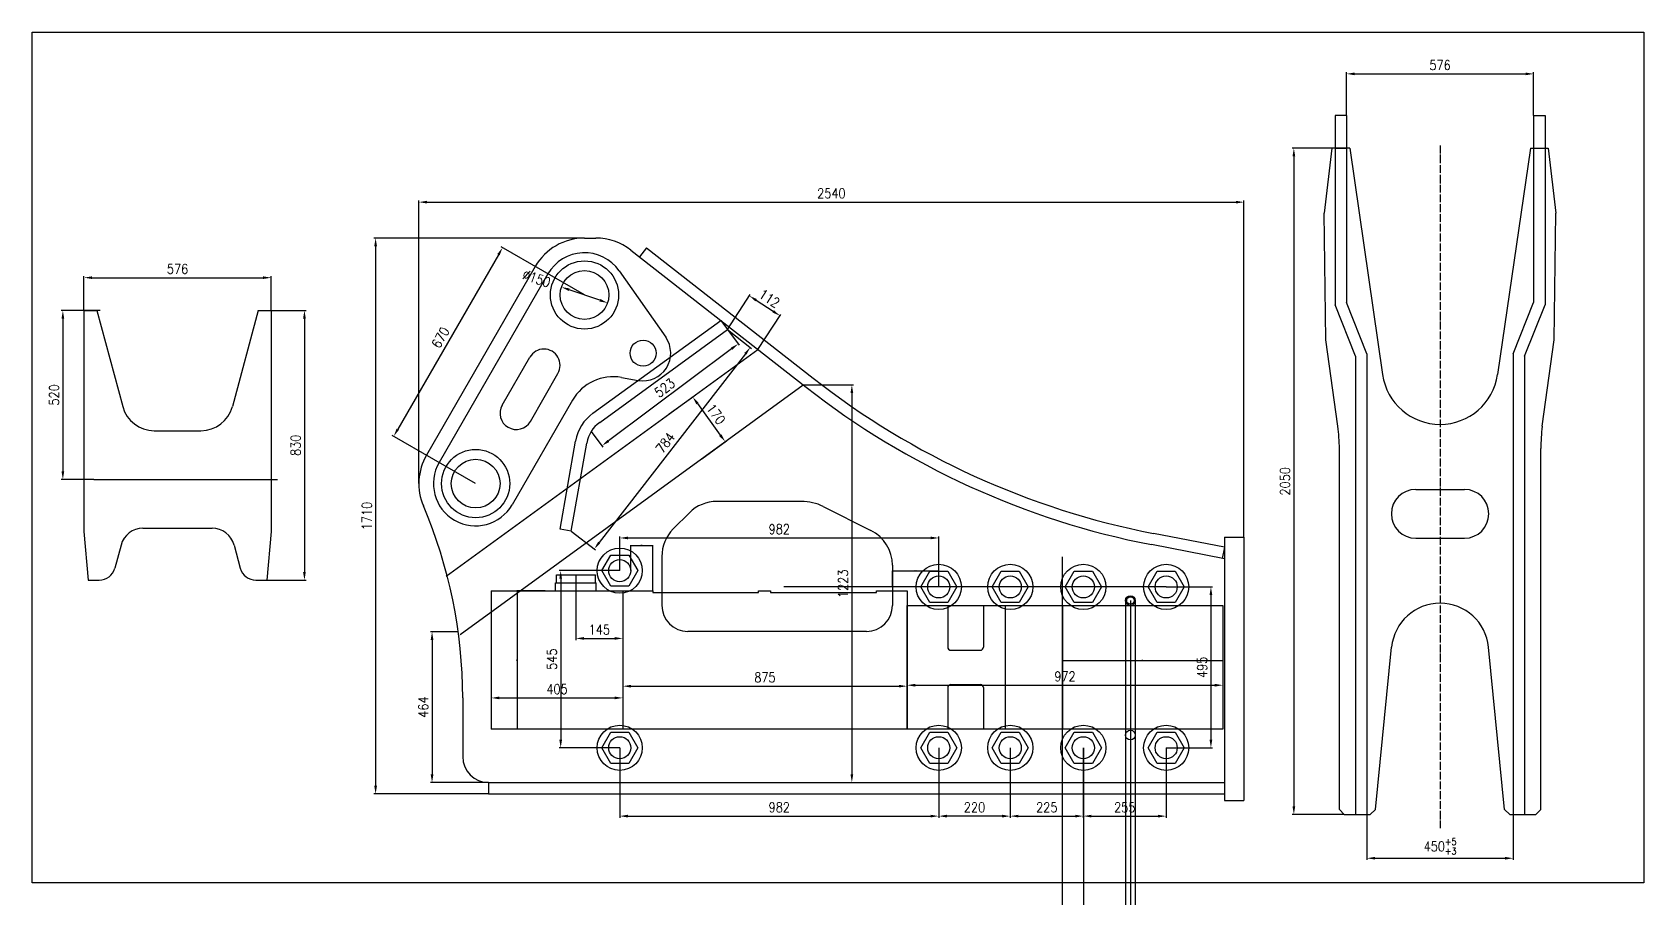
# Model space of a CAD drawing. Header units: millimetres. Extents: x 5342 to 26528, y -1153 to 6041.
# Drawn here: x 16352 to 21312, y 1636 to 4298 of the extents above; entities that cross this region are included whole.
import ezdxf

# ---------------------------------------------------------------- set-up
doc = ezdxf.new("R2010")
doc.units = ezdxf.units.MM
doc.linetypes.add('ACAD_ISO04W100', pattern=[30, 24, -3, 0, -3])
doc.layers.add('7', color=7, linetype='Continuous')
doc.layers.add('AM_5', color=3, linetype='Continuous', lineweight=25)
doc.styles.add('HS', font='romans.shx', dxfattribs={"width": 0.85})
doc.styles.get("Standard").update_dxf_attribs({"font": 'arial.ttf'})
doc.dimstyles.new('ISO-25', dxfattribs={"dimtxt": 2.5, "dimasz": 2.5, "dimexe": 1.25, "dimexo": 0.625, "dimtad": 1, "dimtxsty": 'Standard', "dimcen": 2.5, "dimadec": 0, "dimazin": 0, "dimtfac": 1, "dimtmove": 0, "dimatfit": 3, "dimfxl": 1, "dimarcsym": 0})
doc.dimstyles.new('ISO-25$0', dxfattribs={"dimtxt": 2.5, "dimasz": 2.5, "dimexe": 1.25, "dimexo": 0.625, "dimtad": 1, "dimtxsty": 'Standard', "dimcen": 2.5, "dimadec": 0, "dimazin": 0, "dimtfac": 1, "dimtmove": 0, "dimatfit": 3, "dimfxl": 1, "dimarcsym": 0})
doc.dimstyles.new('Standard$0', dxfattribs={"dimscale": 12, "dimtxt": 3, "dimasz": 2.5, "dimexe": 0.5, "dimexo": 0, "dimgap": 1.2, "dimtad": 1, "dimdsep": 46, "dimtxsty": 'HS', "dimcen": 1, "dimclrd": 3, "dimclre": 3, "dimclrt": 4, "dimazin": 2, "dimtfac": 1, "dimtmove": 2, "dimatfit": 1, "dimfxl": 1, "dimtolj": 1, "dimtzin": 0, "dimarcsym": 0})
doc.dimstyles.new('Standard$3', dxfattribs={"dimscale": 12, "dimtxt": 3, "dimasz": 2.5, "dimexe": 0.5, "dimexo": 0, "dimgap": 1.2, "dimtad": 1, "dimdsep": 46, "dimtxsty": 'HS', "dimcen": 1, "dimclrd": 3, "dimclre": 3, "dimclrt": 4, "dimazin": 2, "dimtfac": 1, "dimtmove": 2, "dimatfit": 1, "dimfxl": 1, "dimtolj": 1, "dimtzin": 0, "dimarcsym": 0})

# ---------------------------------------------------------------- blocks, each defined once
blk = doc.blocks.new('*D45')
at = {"layer": '7', "color": 3, "lineweight": -2, "transparency": 16777216}
for p, q in [((18160.3, 2097.2), (18160.3, 1882)), ((19142.3, 2097.2), (19142.3, 1882)), ((18185.3, 1887), (19117.3, 1887))]:
    blk.add_line(p, q, dxfattribs=at)
at = {"layer": '7', "color": 3, "transparency": 16777216}
for points in [[(18185.3, 1891.2), (18185.3, 1882.9), (18160.3, 1887)], [(19117.3, 1891.2), (19117.3, 1882.9), (19142.3, 1887)]]:
    blk.add_solid(points, dxfattribs=at)
at = {"layer": 'Defpoints', "color": 0, "transparency": 16777216}
for p in [(18160.3, 2097.2), (19142.3, 2097.2), (19142.3, 1887)]:
    blk.add_point(p, dxfattribs=at)
at = {"layer": '7', "color": 4, "transparency": 16777216, "insert": (18651.3, 1914), "char_height": 30, "attachment_point": 5, "style": 'HS'}
blk.add_mtext('\\A1;982', dxfattribs=at)
blk = doc.blocks.new('*D43')
at = {"layer": '7', "color": 3, "lineweight": -2, "transparency": 16777216}
for p, q in [((19142.3, 2097.2), (19142.3, 1882)), ((19362.3, 2097.2), (19362.3, 1882)), ((19337.3, 1887), (19167.3, 1887))]:
    blk.add_line(p, q, dxfattribs=at)
at = {"layer": '7', "color": 3, "transparency": 16777216}
for points in [[(19167.3, 1891.2), (19167.3, 1882.9), (19142.3, 1887)], [(19337.3, 1891.2), (19337.3, 1882.9), (19362.3, 1887)]]:
    blk.add_solid(points, dxfattribs=at)
at = {"layer": 'Defpoints', "color": 0, "transparency": 16777216}
for p in [(19142.3, 2097.2), (19362.3, 2097.2), (19142.3, 1887)]:
    blk.add_point(p, dxfattribs=at)
at = {"layer": '7', "color": 4, "transparency": 16777216, "insert": (19252.3, 1914), "char_height": 30, "attachment_point": 5, "style": 'HS'}
blk.add_mtext('\\A1;220', dxfattribs=at)
blk = doc.blocks.new('*D44')
at = {"layer": '7', "color": 3, "lineweight": -2, "transparency": 16777216}
for p, q in [((19362.3, 2097.2), (19362.3, 1882)), ((19587.3, 2097.2), (19587.3, 1882)), ((19387.3, 1887), (19562.3, 1887))]:
    blk.add_line(p, q, dxfattribs=at)
at = {"layer": '7', "color": 3, "transparency": 16777216}
for points in [[(19387.3, 1891.2), (19387.3, 1882.9), (19362.3, 1887)], [(19562.3, 1891.2), (19562.3, 1882.9), (19587.3, 1887)]]:
    blk.add_solid(points, dxfattribs=at)
at = {"layer": 'Defpoints', "color": 0, "transparency": 16777216}
for p in [(19362.3, 2097.2), (19587.3, 2097.2), (19587.3, 1887)]:
    blk.add_point(p, dxfattribs=at)
at = {"layer": '7', "color": 4, "transparency": 16777216, "insert": (19474.8, 1914), "char_height": 30, "attachment_point": 5, "style": 'HS'}
blk.add_mtext('\\A1;225', dxfattribs=at)
blk = doc.blocks.new('*D48')
at = {"layer": '7', "color": 3, "lineweight": -2, "transparency": 16777216}
for p, q in [((19587.3, 2097.2), (19587.3, 1882)), ((19842.3, 2097.2), (19842.3, 1882)), ((19612.3, 1887), (19817.3, 1887))]:
    blk.add_line(p, q, dxfattribs=at)
at = {"layer": '7', "color": 3, "transparency": 16777216}
for points in [[(19612.3, 1891.2), (19612.3, 1882.9), (19587.3, 1887)], [(19817.3, 1891.2), (19817.3, 1882.9), (19842.3, 1887)]]:
    blk.add_solid(points, dxfattribs=at)
at = {"layer": 'Defpoints', "color": 0, "transparency": 16777216}
for p in [(19587.3, 2097.2), (19842.3, 2097.2), (19842.3, 1887)]:
    blk.add_point(p, dxfattribs=at)
at = {"layer": '7', "color": 4, "transparency": 16777216, "insert": (19714.8, 1914), "char_height": 30, "attachment_point": 5, "style": 'HS'}
blk.add_mtext('\\A1;255', dxfattribs=at)
blk = doc.blocks.new('*D49')
at = {"layer": '7', "color": 3, "lineweight": -2, "transparency": 16777216}
for p, q in [((18051.8, 3490.2), (17795.3, 3638.3)), ((17787.1, 3614.2), (17477.1, 3077.3)), ((17716.8, 2910), (17460.3, 3058.1))]:
    blk.add_line(p, q, dxfattribs=at)
at = {"layer": '7', "color": 3, "transparency": 16777216}
for points in [[(17783.5, 3616.3), (17790.7, 3612.1), (17799.6, 3635.8)], [(17473.5, 3079.3), (17480.7, 3075.2), (17464.6, 3055.6)]]:
    blk.add_solid(points, dxfattribs=at)
at = {"layer": 'Defpoints', "color": 0, "transparency": 16777216}
for p in [(18051.8, 3490.2), (17464.6, 3055.6), (17716.8, 2910)]:
    blk.add_point(p, dxfattribs=at)
at = {"layer": '7', "color": 4, "transparency": 16777216, "insert": (17608.7, 3359.2), "char_height": 30, "attachment_point": 5, "rotation": 60, "style": 'HS'}
blk.add_mtext('\\A1;670', dxfattribs=at)
blk = doc.blocks.new('*D46')
at = {"layer": '7', "color": 3, "lineweight": -2, "transparency": 16777216}
for p, q in [((17541.8, 2910), (17541.8, 3780.8)), ((17566.8, 3775.8), (20056.8, 3775.8)), ((20081.8, 2745.2), (20081.8, 3780.8))]:
    blk.add_line(p, q, dxfattribs=at)
at = {"layer": '7', "color": 3, "transparency": 16777216}
for points in [[(17566.8, 3779.9), (17566.8, 3771.6), (17541.8, 3775.8)], [(20056.8, 3779.9), (20056.8, 3771.6), (20081.8, 3775.8)]]:
    blk.add_solid(points, dxfattribs=at)
at = {"layer": 'Defpoints', "color": 0, "transparency": 16777216}
for p in [(20081.8, 3775.8), (17541.8, 2910), (20081.8, 2745.2)]:
    blk.add_point(p, dxfattribs=at)
at = {"layer": '7', "color": 4, "transparency": 16777216, "insert": (18811.8, 3802.8), "char_height": 30, "attachment_point": 5, "style": 'HS'}
blk.add_mtext('\\A1;2540', dxfattribs=at)
blk = doc.blocks.new('*D47')
at = {"layer": '7', "color": 3, "lineweight": -2, "transparency": 16777216}
for p, q in [((18041.8, 3665.2), (17403.8, 3665.2)), ((17408.8, 3640.2), (17408.8, 1980.2)), ((17756.8, 1955.2), (17403.8, 1955.2))]:
    blk.add_line(p, q, dxfattribs=at)
at = {"layer": '7', "color": 3, "transparency": 16777216}
for points in [[(17404.7, 3640.2), (17413, 3640.2), (17408.8, 3665.2)], [(17404.7, 1980.2), (17413, 1980.2), (17408.8, 1955.2)]]:
    blk.add_solid(points, dxfattribs=at)
at = {"layer": 'Defpoints', "color": 0, "transparency": 16777216}
for p in [(18041.8, 3665.2), (17408.8, 1955.2), (17756.8, 1955.2)]:
    blk.add_point(p, dxfattribs=at)
at = {"layer": '7', "color": 4, "transparency": 16777216, "insert": (17381.8, 2810.2), "char_height": 30, "attachment_point": 5, "rotation": 90, "style": 'HS'}
blk.add_mtext('\\A1;1710', dxfattribs=at)
blk = doc.blocks.new('*D50')
at = {"layer": '7', "color": 3, "lineweight": -2, "transparency": 16777216}
for p, q in [((19842.3, 2592.2), (19985, 2592.2)), ((19980, 2567.2), (19980, 2122.2)), ((19842.3, 2097.2), (19985, 2097.2))]:
    blk.add_line(p, q, dxfattribs=at)
at = {"layer": '7', "color": 3, "transparency": 16777216}
for points in [[(19975.9, 2567.2), (19984.2, 2567.2), (19980, 2592.2)], [(19975.9, 2122.2), (19984.2, 2122.2), (19980, 2097.2)]]:
    blk.add_solid(points, dxfattribs=at)
at = {"layer": 'Defpoints', "color": 0, "transparency": 16777216}
for p in [(19842.3, 2592.2), (19842.3, 2097.2), (19980, 2097.2)]:
    blk.add_point(p, dxfattribs=at)
at = {"layer": '7', "color": 4, "transparency": 16777216, "insert": (19953, 2344.7), "char_height": 30, "attachment_point": 5, "rotation": 90, "style": 'HS'}
blk.add_mtext('\\A1;495', dxfattribs=at)
blk = doc.blocks.new('*D56')
at = {"layer": '7', "color": 3, "lineweight": -2, "transparency": 16777216}
blk.add_line((18099.1, 3474), (18004.5, 3506.4), dxfattribs=at)
at = {"layer": '7', "color": 3, "transparency": 16777216}
for points in [[(18005.9, 3510.3), (18003.2, 3502.5), (17980.9, 3514.5)], [(18100.5, 3478), (18097.8, 3470.1), (18122.8, 3465.9)]]:
    blk.add_solid(points, dxfattribs=at)
at = {"layer": 'Defpoints', "color": 0, "transparency": 16777216}
for p in [(17980.9, 3514.5), (18122.8, 3465.9)]:
    blk.add_point(p, dxfattribs=at)
at = {"layer": '7', "color": 4, "transparency": 16777216, "insert": (17904.1, 3540.8), "char_height": 30, "attachment_point": 5, "rotation": 341.1147, "style": 'HS'}
blk.add_mtext('\\A1;∅150', dxfattribs=at)
blk = doc.blocks.new('*D71')
at = {"layer": '7', "color": 3, "lineweight": -2, "transparency": 16777216}
for p, q in [((20397.4, 4042), (20397.4, 4175.4)), ((20422.4, 4170.4), (20948.4, 4170.4)), ((20973.4, 4042), (20973.4, 4175.4))]:
    blk.add_line(p, q, dxfattribs=at)
at = {"layer": '7', "color": 3, "transparency": 16777216}
for points in [[(20422.4, 4174.6), (20422.4, 4166.2), (20397.4, 4170.4)], [(20948.4, 4174.6), (20948.4, 4166.2), (20973.4, 4170.4)]]:
    blk.add_solid(points, dxfattribs=at)
at = {"layer": 'Defpoints', "color": 0, "transparency": 16777216}
for p in [(20973.4, 4170.4), (20397.4, 4042), (20973.4, 4042)]:
    blk.add_point(p, dxfattribs=at)
at = {"layer": '7', "color": 4, "transparency": 16777216, "insert": (20685.4, 4197.4), "char_height": 30, "attachment_point": 5, "style": 'HS'}
blk.add_mtext('\\A1;576', dxfattribs=at)
blk = doc.blocks.new('*D74')
at = {"layer": '7', "color": 3, "lineweight": -2, "transparency": 16777216}
for p, q in [((17087.2, 3442.8), (17194.8, 3442.8)), ((17189.8, 3417.8), (17189.8, 2637.8)), ((17074, 2612.8), (17194.8, 2612.8))]:
    blk.add_line(p, q, dxfattribs=at)
at = {"layer": '7', "color": 3, "transparency": 16777216}
for points in [[(17185.6, 3417.8), (17193.9, 3417.8), (17189.8, 3442.8)], [(17185.6, 2637.8), (17193.9, 2637.8), (17189.8, 2612.8)]]:
    blk.add_solid(points, dxfattribs=at)
at = {"layer": 'Defpoints', "color": 0, "transparency": 16777216}
for p in [(17087.2, 3442.8), (17074, 2612.8), (17189.8, 2612.8)]:
    blk.add_point(p, dxfattribs=at)
at = {"layer": '7', "color": 4, "transparency": 16777216, "insert": (17162.8, 3027.8), "char_height": 30, "attachment_point": 5, "rotation": 90, "style": 'HS'}
blk.add_mtext('\\A1;830', dxfattribs=at)
blk = doc.blocks.new('*D75')
at = {"layer": '7', "color": 3, "lineweight": -2, "transparency": 16777216}
for p, q in [((16511.2, 3442.8), (16511.2, 3548.4)), ((16536.2, 3543.4), (17062.2, 3543.4)), ((17087.2, 3442.8), (17087.2, 3548.4))]:
    blk.add_line(p, q, dxfattribs=at)
at = {"layer": '7', "color": 3, "transparency": 16777216}
for points in [[(16536.2, 3547.6), (16536.2, 3539.3), (16511.2, 3543.4)], [(17062.2, 3547.6), (17062.2, 3539.3), (17087.2, 3543.4)]]:
    blk.add_solid(points, dxfattribs=at)
at = {"layer": 'Defpoints', "color": 0, "transparency": 16777216}
for p in [(17087.2, 3543.4), (16511.2, 3442.8), (17087.2, 3442.8)]:
    blk.add_point(p, dxfattribs=at)
at = {"layer": '7', "color": 4, "transparency": 16777216, "insert": (16799.2, 3570.4), "char_height": 30, "attachment_point": 5, "style": 'HS'}
blk.add_mtext('\\A1;576', dxfattribs=at)
blk = doc.blocks.new('*D76')
at = {"layer": '7', "color": 3, "lineweight": -2, "transparency": 16777216}
for p, q in [((16561.2, 3442.8), (16441.1, 3442.8)), ((16446.1, 3417.8), (16446.1, 2947.8)), ((16541.2, 2922.8), (16441.1, 2922.8))]:
    blk.add_line(p, q, dxfattribs=at)
at = {"layer": '7', "color": 3, "transparency": 16777216}
for points in [[(16442, 3417.8), (16450.3, 3417.8), (16446.1, 3442.8)], [(16442, 2947.8), (16450.3, 2947.8), (16446.1, 2922.8)]]:
    blk.add_solid(points, dxfattribs=at)
at = {"layer": 'Defpoints', "color": 0, "transparency": 16777216}
for p in [(16561.2, 3442.8), (16446.1, 2922.8), (16541.2, 2922.8)]:
    blk.add_point(p, dxfattribs=at)
at = {"layer": '7', "color": 4, "transparency": 16777216, "insert": (16419.1, 3182.8), "char_height": 30, "attachment_point": 5, "rotation": 90, "style": 'HS'}
blk.add_mtext('\\A1;520', dxfattribs=at)
blk = doc.blocks.new('*D77')
at = {"layer": '7', "color": 3, "lineweight": -2, "transparency": 16777216}
for p, q in [((18160.3, 2642.2), (17973.5, 2642.2)), ((17978.5, 2617.2), (17978.5, 2122.2)), ((18160.3, 2097.2), (17973.5, 2097.2))]:
    blk.add_line(p, q, dxfattribs=at)
at = {"layer": '7', "color": 3, "transparency": 16777216}
for points in [[(17974.4, 2617.2), (17982.7, 2617.2), (17978.5, 2642.2)], [(17974.4, 2122.2), (17982.7, 2122.2), (17978.5, 2097.2)]]:
    blk.add_solid(points, dxfattribs=at)
at = {"layer": 'Defpoints', "color": 0, "transparency": 16777216}
for p in [(18160.3, 2642.2), (17978.5, 2097.2), (18160.3, 2097.2)]:
    blk.add_point(p, dxfattribs=at)
at = {"layer": '7', "color": 4, "transparency": 16777216, "insert": (17951.5, 2369.7), "char_height": 30, "attachment_point": 5, "rotation": 90, "style": 'HS'}
blk.add_mtext('\\A1;545', dxfattribs=at)
blk = doc.blocks.new('*D78')
at = {"layer": '7', "color": 3, "lineweight": -2, "transparency": 16777216}
for p, q in [((17663, 2454.3), (17577.6, 2454.3)), ((17582.6, 2429.3), (17582.6, 2015.2)), ((17756.8, 1990.2), (17577.6, 1990.2))]:
    blk.add_line(p, q, dxfattribs=at)
at = {"layer": '7', "color": 3, "transparency": 16777216}
for points in [[(17578.4, 2429.3), (17586.7, 2429.3), (17582.6, 2454.3)], [(17578.4, 2015.2), (17586.7, 2015.2), (17582.6, 1990.2)]]:
    blk.add_solid(points, dxfattribs=at)
at = {"layer": 'Defpoints', "color": 0, "transparency": 16777216}
for p in [(17663, 2454.3), (17582.6, 1990.2), (17756.8, 1990.2)]:
    blk.add_point(p, dxfattribs=at)
at = {"layer": '7', "color": 4, "transparency": 16777216, "insert": (17555.6, 2222.3), "char_height": 30, "attachment_point": 5, "rotation": 90, "style": 'HS'}
blk.add_mtext('\\A1;464', dxfattribs=at)
blk = doc.blocks.new('*D94')
at = {"layer": '7', "color": 3, "lineweight": -2, "transparency": 16777216}
for p, q in [((20377.4, 3942), (20230.3, 3942)), ((20235.3, 3917), (20235.3, 1917)), ((20390.4, 1892), (20230.3, 1892))]:
    blk.add_line(p, q, dxfattribs=at)
at = {"layer": '7', "color": 3, "transparency": 16777216}
for points in [[(20231.2, 3917), (20239.5, 3917), (20235.3, 3942)], [(20231.2, 1917), (20239.5, 1917), (20235.3, 1892)]]:
    blk.add_solid(points, dxfattribs=at)
at = {"layer": 'Defpoints', "color": 0, "transparency": 16777216}
for p in [(20377.4, 3942), (20235.3, 1892), (20390.4, 1892)]:
    blk.add_point(p, dxfattribs=at)
at = {"layer": '7', "color": 4, "transparency": 16777216, "insert": (20208.3, 2917), "char_height": 30, "attachment_point": 5, "rotation": 90, "style": 'HS'}
blk.add_mtext('\\A1;2050', dxfattribs=at)
blk = doc.blocks.new('*D95')
at = {"layer": '7', "color": 3, "lineweight": -2, "transparency": 16777216}
for p, q in [((18160.3, 2642.2), (18160.3, 2747.7)), ((18185.3, 2742.7), (19117.3, 2742.7)), ((19142.3, 2592.2), (19142.3, 2747.7))]:
    blk.add_line(p, q, dxfattribs=at)
at = {"layer": '7', "color": 3, "transparency": 16777216}
for points in [[(18185.3, 2746.9), (18185.3, 2738.6), (18160.3, 2742.7)], [(19117.3, 2746.9), (19117.3, 2738.6), (19142.3, 2742.7)]]:
    blk.add_solid(points, dxfattribs=at)
at = {"layer": 'Defpoints', "color": 0, "transparency": 16777216}
for p in [(19142.3, 2742.7), (18160.3, 2642.2), (19142.3, 2592.2)]:
    blk.add_point(p, dxfattribs=at)
at = {"layer": '7', "color": 4, "transparency": 16777216, "insert": (18651.3, 2769.7), "char_height": 30, "attachment_point": 5, "style": 'HS'}
blk.add_mtext('\\A1;982', dxfattribs=at)
blk = doc.blocks.new('*D98')
at = {"layer": '7', "color": 3, "lineweight": -2, "transparency": 16777216}
for p, q in [((18725.1, 3213.6), (18879.8, 3213.6)), ((18874.8, 3188.6), (18874.8, 2015.2)), ((18655.7, 1990.2), (18879.8, 1990.2))]:
    blk.add_line(p, q, dxfattribs=at)
at = {"layer": '7', "color": 3, "transparency": 16777216}
for points in [[(18870.7, 3188.6), (18879, 3188.6), (18874.8, 3213.6)], [(18870.7, 2015.2), (18879, 2015.2), (18874.8, 1990.2)]]:
    blk.add_solid(points, dxfattribs=at)
at = {"layer": 'Defpoints', "color": 0, "transparency": 16777216}
for p in [(18725.1, 3213.6), (18655.7, 1990.2), (18874.8, 1990.2)]:
    blk.add_point(p, dxfattribs=at)
at = {"layer": '7', "color": 4, "transparency": 16777216, "insert": (18847.8, 2601.9), "char_height": 30, "attachment_point": 5, "rotation": 90, "style": 'HS'}
blk.add_mtext('\\A1;1223', dxfattribs=at)
blk = doc.blocks.new('*D99')
at = {"layer": '7', "color": 3, "lineweight": -2, "transparency": 16777216}
for p, q in [((20460.4, 1892), (20460.4, 1752.4)), ((20910.4, 1892), (20910.4, 1752.4)), ((20485.4, 1757.4), (20885.4, 1757.4))]:
    blk.add_line(p, q, dxfattribs=at)
at = {"layer": '7', "color": 3, "transparency": 16777216}
for points in [[(20485.4, 1761.6), (20485.4, 1753.3), (20460.4, 1757.4)], [(20885.4, 1761.6), (20885.4, 1753.3), (20910.4, 1757.4)]]:
    blk.add_solid(points, dxfattribs=at)
at = {"layer": 'Defpoints', "color": 0, "transparency": 16777216}
for p in [(20460.4, 1892), (20910.4, 1892), (20910.4, 1757.4)]:
    blk.add_point(p, dxfattribs=at)
at = {"layer": '7', "color": 4, "transparency": 16777216, "insert": (20685.4, 1793.9), "char_height": 30, "attachment_point": 5, "style": 'HS'}
blk.add_mtext('\\A1;450{\\H21;\\S+5^ +3;}', dxfattribs=at)
blk = doc.blocks.new('*D100')
at = {"layer": '7', "color": 3, "lineweight": -2, "transparency": 16777216}
for p, q in [((18491.6, 3383.8), (18561.9, 3491.9)), ((18580.2, 3474.1), (18632.5, 3440)), ((18585.7, 3322.5), (18656.1, 3430.6))]:
    blk.add_line(p, q, dxfattribs=at)
at = {"layer": '7', "color": 3, "transparency": 16777216}
for points in [[(18582.4, 3477.6), (18577.9, 3470.6), (18559.2, 3487.7)], [(18634.7, 3443.5), (18630.2, 3436.5), (18653.4, 3426.4)]]:
    blk.add_solid(points, dxfattribs=at)
at = {"layer": 'Defpoints', "color": 0, "transparency": 16777216}
for p in [(18653.4, 3426.4), (18491.6, 3383.8), (18585.7, 3322.5)]:
    blk.add_point(p, dxfattribs=at)
at = {"layer": '7', "color": 4, "transparency": 16777216, "insert": (18621, 3479.7), "char_height": 30, "attachment_point": 5, "rotation": 326.9232, "style": 'HS'}
blk.add_mtext('\\A1;112', dxfattribs=at)
blk = doc.blocks.new('*D101')
at = {"color": 0, "lineweight": -2, "transparency": 16777216}
for p, q in [((18999.8, 2592.8), (18999.8, 2641.4)), ((19139.8, 2640.1), (19002.3, 2640.1)), ((19142.3, 2592.8), (19142.3, 2641.4))]:
    blk.add_line(p, q, dxfattribs=at)
at = {"color": 0, "transparency": 16777216}
for points in [[(19002.3, 2640.5), (19002.3, 2639.7), (18999.8, 2640.1)], [(19139.8, 2640.5), (19139.8, 2639.7), (19142.3, 2640.1)]]:
    blk.add_solid(points, dxfattribs=at)
at = {"layer": 'Defpoints', "color": 0, "transparency": 16777216}
for p in [(18999.8, 2640.1), (18999.8, 2592.2), (19142.3, 2592.2)]:
    blk.add_point(p, dxfattribs=at)
at = {"color": 0, "transparency": 16777216, "insert": (19071.1, 2642.3), "char_height": 2.5, "attachment_point": 5}
blk.add_mtext('142,5', dxfattribs=at)
blk = doc.blocks.new('*D105')
at = {"color": 0, "lineweight": -2, "transparency": 16777216}
for p, q in [((17930.3, 2579.7), (17843.1, 2579.7)), ((17844.3, 2577.2), (17844.3, 2157.2)), ((17925.3, 2154.7), (17843.1, 2154.7))]:
    blk.add_line(p, q, dxfattribs=at)
at = {"color": 0, "transparency": 16777216}
for points in [[(17843.9, 2577.2), (17844.7, 2577.2), (17844.3, 2579.7)], [(17843.9, 2157.2), (17844.7, 2157.2), (17844.3, 2154.7)]]:
    blk.add_solid(points, dxfattribs=at)
at = {"layer": 'Defpoints', "color": 0, "transparency": 16777216}
for p in [(17930.9, 2579.7), (17844.3, 2154.7), (17925.9, 2154.7)]:
    blk.add_point(p, dxfattribs=at)
at = {"color": 0, "transparency": 16777216, "insert": (17842.4, 2367.2), "char_height": 2.5, "attachment_point": 5, "rotation": 90}
blk.add_mtext('425', dxfattribs=at)
blk = doc.blocks.new('*D106')
at = {"layer": '7', "color": 3, "lineweight": -2, "transparency": 16777216}
for p, q in [((18312.7, 3124.1), (18388.7, 3179.3)), ((18399.4, 3156.2), (18469.9, 3059.1)), ((18412.6, 2986.6), (18488.6, 3041.8))]:
    blk.add_line(p, q, dxfattribs=at)
at = {"layer": '7', "color": 3, "transparency": 16777216}
for points in [[(18402.7, 3158.6), (18396, 3153.7), (18384.7, 3176.4)], [(18473.3, 3061.5), (18466.5, 3056.6), (18484.6, 3038.9)]]:
    blk.add_solid(points, dxfattribs=at)
at = {"layer": 'Defpoints', "color": 0, "transparency": 16777216}
for p in [(18312.7, 3124.1), (18484.6, 3038.9), (18412.6, 2986.6)]:
    blk.add_point(p, dxfattribs=at)
at = {"layer": '7', "color": 4, "transparency": 16777216, "insert": (18456.5, 3123.5), "char_height": 30, "attachment_point": 5, "rotation": 306, "style": 'HS'}
blk.add_mtext('\\A1;170', dxfattribs=at)
blk = doc.blocks.new('*D107')
at = {"layer": '7', "color": 3, "lineweight": -2, "transparency": 16777216}
for p, q in [((18491.6, 3383.8), (18566.3, 3325.9)), ((18547, 3309.2), (18097.1, 2728.7)), ((18011, 2763.7), (18085.8, 2705.8))]:
    blk.add_line(p, q, dxfattribs=at)
at = {"layer": '7', "color": 3, "transparency": 16777216}
for points in [[(18543.7, 3311.8), (18550.3, 3306.7), (18562.3, 3329)], [(18093.8, 2731.2), (18100.4, 2726.1), (18081.8, 2708.9)]]:
    blk.add_solid(points, dxfattribs=at)
at = {"layer": 'Defpoints', "color": 0, "transparency": 16777216}
for p in [(18491.6, 3383.8), (18011, 2763.7), (18081.8, 2708.9)]:
    blk.add_point(p, dxfattribs=at)
at = {"layer": '7', "color": 4, "transparency": 16777216, "insert": (18300.7, 3035.5), "char_height": 30, "attachment_point": 5, "rotation": 52.2286, "style": 'HS'}
blk.add_mtext('\\A1;784', dxfattribs=at)
blk = doc.blocks.new('*D108')
at = {"layer": '7', "color": 3, "lineweight": -2, "transparency": 16777216}
for p, q in [((18491.6, 3383.8), (18527.6, 3335.7)), ((18504.6, 3324.7), (18125.6, 3041.2)), ((18072.5, 3070.4), (18108.5, 3022.2))]:
    blk.add_line(p, q, dxfattribs=at)
at = {"layer": '7', "color": 3, "transparency": 16777216}
for points in [[(18502.1, 3328), (18507.1, 3321.4), (18524.6, 3339.7)], [(18123.1, 3044.5), (18128.1, 3037.9), (18105.5, 3026.2)]]:
    blk.add_solid(points, dxfattribs=at)
at = {"layer": 'Defpoints', "color": 0, "transparency": 16777216}
for p in [(18491.6, 3383.8), (18072.5, 3070.4), (18105.5, 3026.2)]:
    blk.add_point(p, dxfattribs=at)
at = {"layer": '7', "color": 4, "transparency": 16777216, "insert": (18298.9, 3204.6), "char_height": 30, "attachment_point": 5, "rotation": 36.7973, "style": 'HS'}
blk.add_mtext('\\A1;523', dxfattribs=at)
blk = doc.blocks.new('*D118')
at = {"layer": '7', "color": 3, "lineweight": -2, "transparency": 16777216}
for p, q in [((18169.8, 2367.2), (18169.8, 2281.8)), ((19044.8, 2367.2), (19044.8, 2281.8)), ((18194.8, 2286.8), (19019.8, 2286.8))]:
    blk.add_line(p, q, dxfattribs=at)
at = {"layer": '7', "color": 3, "transparency": 16777216}
for points in [[(18194.8, 2290.9), (18194.8, 2282.6), (18169.8, 2286.8)], [(19019.8, 2290.9), (19019.8, 2282.6), (19044.8, 2286.8)]]:
    blk.add_solid(points, dxfattribs=at)
at = {"layer": 'Defpoints', "color": 0, "transparency": 16777216}
for p in [(18169.8, 2367.2), (19044.8, 2367.2), (19044.8, 2286.8)]:
    blk.add_point(p, dxfattribs=at)
at = {"layer": '7', "color": 4, "transparency": 16777216, "insert": (18607.3, 2313.8), "char_height": 30, "attachment_point": 5, "style": 'HS'}
blk.add_mtext('\\A1;875', dxfattribs=at)
blk = doc.blocks.new('*D119')
at = {"layer": '7', "color": 3, "lineweight": -2, "transparency": 16777216}
for p, q in [((19044.8, 2344.7), (19044.8, 2284.7)), ((20016.8, 2344.7), (20016.8, 2284.7)), ((19069.8, 2289.7), (19991.8, 2289.7))]:
    blk.add_line(p, q, dxfattribs=at)
at = {"layer": '7', "color": 3, "transparency": 16777216}
for points in [[(19069.8, 2293.9), (19069.8, 2285.5), (19044.8, 2289.7)], [(19991.8, 2293.9), (19991.8, 2285.5), (20016.8, 2289.7)]]:
    blk.add_solid(points, dxfattribs=at)
at = {"layer": 'Defpoints', "color": 0, "transparency": 16777216}
for p in [(19044.8, 2344.7), (20016.8, 2344.7), (20016.8, 2289.7)]:
    blk.add_point(p, dxfattribs=at)
at = {"layer": '7', "color": 4, "transparency": 16777216, "insert": (19530.8, 2316.7), "char_height": 30, "attachment_point": 5, "style": 'HS'}
blk.add_mtext('\\A1;972', dxfattribs=at)
blk = doc.blocks.new('*D120')
at = {"layer": '7', "color": 3, "lineweight": -2, "transparency": 16777216}
for p, q in [((17764.8, 2329.4), (17764.8, 2245.6)), ((18169.8, 2329.4), (18169.8, 2245.6)), ((17789.8, 2250.6), (18144.8, 2250.6))]:
    blk.add_line(p, q, dxfattribs=at)
at = {"layer": '7', "color": 3, "transparency": 16777216}
for points in [[(17789.8, 2254.8), (17789.8, 2246.5), (17764.8, 2250.6)], [(18144.8, 2254.8), (18144.8, 2246.5), (18169.8, 2250.6)]]:
    blk.add_solid(points, dxfattribs=at)
at = {"layer": 'Defpoints', "color": 0, "transparency": 16777216}
for p in [(17764.8, 2329.4), (18169.8, 2329.4), (18169.8, 2250.6)]:
    blk.add_point(p, dxfattribs=at)
at = {"layer": '7', "color": 4, "transparency": 16777216, "insert": (17967.3, 2277.6), "char_height": 30, "attachment_point": 5, "style": 'HS'}
blk.add_mtext('\\A1;405', dxfattribs=at)
blk = doc.blocks.new('*D121')
at = {"layer": '7', "color": 3, "lineweight": -2, "transparency": 16777216}
for p, q in [((18025.3, 2629.7), (18025.3, 2428.7)), ((18169.8, 2544.9), (18169.8, 2428.7)), ((18050.3, 2433.7), (18144.8, 2433.7))]:
    blk.add_line(p, q, dxfattribs=at)
at = {"layer": '7', "color": 3, "transparency": 16777216}
for points in [[(18050.3, 2437.9), (18050.3, 2429.5), (18025.3, 2433.7)], [(18144.8, 2437.9), (18144.8, 2429.5), (18169.8, 2433.7)]]:
    blk.add_solid(points, dxfattribs=at)
at = {"layer": 'Defpoints', "color": 0, "transparency": 16777216}
for p in [(18025.3, 2629.7), (18169.8, 2544.9), (18169.8, 2433.7)]:
    blk.add_point(p, dxfattribs=at)
at = {"layer": '7', "color": 4, "transparency": 16777216, "insert": (18097.6, 2460.7), "char_height": 30, "attachment_point": 5, "style": 'HS'}
blk.add_mtext('\\A1;145', dxfattribs=at)
blk = doc.blocks.new('*D122')
at = {"layer": 'AM_5', "color": 0, "lineweight": -2, "transparency": 16777216}
for p, q in [((19522.8, 2433.1), (19522.8, 2364.7)), ((20016.8, 2433.1), (20016.8, 2364.7)), ((19525.3, 2366), (20014.3, 2366))]:
    blk.add_line(p, q, dxfattribs=at)
at = {"layer": 'AM_5', "color": 0, "transparency": 16777216}
for points in [[(19525.3, 2366.4), (19525.3, 2365.6), (19522.8, 2366)], [(20014.3, 2366.4), (20014.3, 2365.6), (20016.8, 2366)]]:
    blk.add_solid(points, dxfattribs=at)
at = {"layer": 'Defpoints', "color": 0, "transparency": 16777216}
for p in [(19522.8, 2433.7), (20016.8, 2433.7), (20016.8, 2366)]:
    blk.add_point(p, dxfattribs=at)
at = {"layer": 'AM_5', "color": 0, "transparency": 16777216, "insert": (19769.8, 2367.9), "char_height": 2.5, "attachment_point": 5}
blk.add_mtext('494', dxfattribs=at)
blk = doc.blocks.new('*D128')
at = {"layer": 'AM_5', "color": 0, "lineweight": -2, "transparency": 16777216}
for p, q in [((18194.3, 2642.8), (18194.3, 2720.5)), ((18196.8, 2719.2), (18259.3, 2719.2)), ((18261.8, 2580.3), (18261.8, 2720.5))]:
    blk.add_line(p, q, dxfattribs=at)
at = {"layer": 'AM_5', "color": 0, "transparency": 16777216}
for points in [[(18196.8, 2719.6), (18196.8, 2718.8), (18194.3, 2719.2)], [(18259.3, 2719.6), (18259.3, 2718.8), (18261.8, 2719.2)]]:
    blk.add_solid(points, dxfattribs=at)
at = {"layer": 'Defpoints', "color": 0, "transparency": 16777216}
for p in [(18261.8, 2719.2), (18194.3, 2642.2), (18261.8, 2579.7)]:
    blk.add_point(p, dxfattribs=at)
at = {"layer": 'AM_5', "color": 0, "transparency": 16777216, "insert": (18228.1, 2721.3), "char_height": 2.5, "attachment_point": 5}
blk.add_mtext('67,5', dxfattribs=at)

msp = doc.modelspace()

# ---------------------------------------------------------------- linework, layer by layer
for p, q in [((20362.43, 4042.022), (20362.43, 3459.918)), ((20397.43, 4042.022), (20362.43, 4042.022)), ((20397.43, 4042.022), (20397.43, 3466.643)), ((20973.43, 4042.022), (20973.43, 3466.643)), ((20973.43, 4042.022), (21008.43, 4042.022)), ((21008.43, 4042.022), (21008.43, 3459.918)), ((20352.43, 3942.022), (20328.698, 3742.022)), ((20407.43, 3942.022), (20352.43, 3942.022)), ((20362.43, 3942.022), (20397.43, 3942.022)), ((20407.43, 3942.022), (20508.395, 3245.253)), ((20963.43, 3942.022), (20862.465, 3245.253)), ((20963.43, 3942.022), (21018.43, 3942.022)), ((20973.43, 3942.022), (21008.43, 3942.022)), ((21018.43, 3942.022), (21042.162, 3742.022)), ((20333.867, 3352.022), (20328.698, 3742.022)), ((21036.993, 3352.022), (21042.162, 3742.022)), ((18051.819, 3665.221), (18086.819, 3665.221)), ((18194.56, 3628.123), (18734.578, 3206.215)), ((18242.9, 3634.771), (18221.352, 3607.191)), ((18242.9, 3634.771), (18756.126, 3233.795)), ((17900.265, 3577.721), (17565.265, 2997.484)), ((17939.236, 3555.221), (17604.236, 2974.984)), ((18158.309, 3564.786), (18301.738, 3359.948)), ((16511.163, 3442.78), (16551.163, 3442.78)), ((16511.163, 3442.78), (16511.163, 2762.78)), ((16551.163, 3442.78), (16630.444, 3146.898)), ((17047.163, 3442.78), (16967.882, 3146.898)), ((17047.163, 3442.78), (17087.163, 3442.78)), ((17087.163, 3442.78), (17087.163, 2762.78)), ((20425.43, 3302.022), (20362.43, 3459.918)), ((20460.43, 3308.747), (20397.43, 3466.643)), ((20910.43, 3308.747), (20973.43, 3466.643)), ((20945.43, 3302.022), (21008.43, 3459.918)), ((20370.7, 3086.168), (20333.867, 3352.022)), ((21000.161, 3086.168), (21036.993, 3352.022)), ((17625.681, 2624.964), (18585.748, 3322.493)), ((17798.518, 3151.491), (17883.518, 3298.715)), ((20425.43, 3302.022), (20425.43, 1892.022)), ((20460.43, 3308.747), (20460.43, 1892.022)), ((20910.43, 3308.747), (20910.43, 1892.022)), ((20945.43, 3302.022), (20945.43, 1892.022)), ((17885.12, 3101.491), (17970.12, 3248.715)), ((18165.668, 3236.599), (18217.35, 3227.486)), ((17668.88, 2446.218), (18725.109, 3213.613)), ((18014.915, 3166.302), (17829.402, 2844.984)), ((16727.037, 3072.78), (16871.289, 3072.78)), ((20375.43, 1907.022), (20375.43, 3017.551)), ((20995.43, 1907.022), (20995.43, 3017.551)), ((16541.163, 2922.78), (17107.163, 2922.78)), ((20610.43, 2892.022), (20760.43, 2892.022)), ((18719.688, 2855.221), (18459.525, 2855.221)), ((18786.77, 2839.385), (18933.485, 2766.028)), ((18324.966, 2770.369), (18374.672, 2820.074)), ((16511.163, 2762.78), (16524.286, 2612.78)), ((16692.748, 2772.78), (16905.578, 2772.78)), ((17087.163, 2762.78), (17074.04, 2612.78)), ((20021.819, 2714.072), (19803.388, 2756.531)), ((20021.819, 2745.221), (20021.819, 1935.221)), ((20021.819, 2745.221), (20081.819, 2745.221)), ((20081.819, 2745.221), (20081.819, 1935.221)), ((20610.43, 2742.022), (20760.43, 2742.022)), ((16625.133, 2720.898), (16606.093, 2649.839)), ((16973.193, 2720.898), (16992.233, 2649.839)), ((18289.819, 2685.516), (18289.819, 2535.221)), ((19522.819, 1011.715), (19522.819, 2684.252)), ((20021.819, 2678.417), (19796.709, 2722.174)), ((20021.819, 2714.072), (20015.141, 2679.715)), ((17965.319, 2604.698), (17965.319, 2629.698)), ((17965.319, 2629.698), (18085.319, 2629.698)), ((18085.319, 2604.698), (18085.319, 2629.698)), ((18999.819, 2658.697), (18999.819, 2535.221)), ((16524.286, 2612.78), (16557.797, 2612.78)), ((17040.529, 2612.78), (17074.04, 2612.78)), ((17764.819, 2579.698), (18164.819, 2579.698)), ((17962.819, 2579.698), (17962.819, 2604.698)), ((17962.819, 2604.698), (18087.819, 2604.698)), ((18087.819, 2579.698), (18087.819, 2604.698)), ((18164.819, 2579.698), (18261.819, 2579.698)), ((18164.819, 2579.698), (18261.819, 2579.698)), ((18261.819, 2579.698), (18261.819, 2574.698)), ((18587.819, 2574.698), (18587.819, 2579.698)), ((18587.819, 2579.698), (18624.819, 2579.698)), ((18624.819, 2579.698), (18624.819, 2574.698)), ((19842.319, 2592.198), (18665.5, 2592.198)), ((18950.819, 2574.698), (18950.819, 2579.698)), ((18950.819, 2579.698), (19044.819, 2579.698)), ((19044.819, 2579.698), (19044.819, 2534.698)), ((18261.819, 2574.698), (18587.819, 2574.698)), ((18624.819, 2574.698), (18950.819, 2574.698)), ((19044.819, 2534.698), (19044.819, 2154.698)), ((19169.819, 2534.698), (19169.819, 2407.198)), ((19279.819, 2534.698), (19279.819, 2407.198)), ((19346.819, 2534.698), (19346.819, 2154.698)), ((19522.819, 2534.698), (19522.819, 2154.698)), ((19717.319, 2550.198), (19717.319, -746.142)), ((19732.319, 2550.198), (19732.319, -746.142)), ((19747.319, 2550.198), (19747.319, -746.142)), ((18919.819, 2455.221), (18369.819, 2455.221)), ((20486.901, 1906.95), (20536.153, 2406.733)), ((20883.959, 1906.95), (20834.707, 2406.733)), ((19169.819, 2282.198), (19169.819, 2154.698)), ((19279.819, 2282.198), (19279.819, 2154.698)), ((17676.819, 2251.179), (17676.819, 2070.221)), ((18164.819, 2154.698), (17764.819, 2154.698)), ((19044.819, 2154.698), (18164.819, 2154.698)), ((19044.819, 2154.698), (18164.819, 2154.698)), ((19587.319, 2097.198), (19587.319, -1153.445)), ((17756.819, 1990.221), (20021.819, 1990.221)), ((17756.819, 1990.221), (17756.819, 1955.221)), ((17756.819, 1955.221), (20021.819, 1955.221)), ((20021.819, 1935.221), (20081.819, 1935.221)), ((20390.43, 1892.022), (20375.43, 1907.022)), ((20390.43, 1892.022), (20470.43, 1892.022)), ((20425.43, 1892.022), (20460.43, 1892.022)), ((20470.43, 1892.022), (20486.901, 1906.95)), ((20900.43, 1892.022), (20883.959, 1906.95)), ((20900.43, 1892.022), (20980.43, 1892.022)), ((20910.43, 1892.022), (20945.43, 1892.022)), ((20980.43, 1892.022), (20995.43, 1907.022))]:
    msp.add_line(p, q)
at = {"color": 1, "linetype": 'ACAD_ISO04W100'}
msp.add_line((20685.43, 3949.956), (20685.43, 1850.089), dxfattribs=at)
at = {"color": 2}
for p, q in [((18077.968, 3126.619), (18470.981, 3412.159)), ((18098.541, 3098.303), (18491.553, 3383.844)), ((18470.981, 3412.159), (18491.553, 3383.844)), ((17976.582, 2769.822), (18024.37, 3040.844)), ((18011.05, 2763.744), (18058.838, 3034.766)), ((18011.05, 2763.744), (17976.582, 2769.822))]:
    msp.add_line(p, q, dxfattribs=at)
at = {"color": 7, "linetype": 'ByBlock', "true_color": 0xffffff}
for p, q in [((19179.819, 2397.198), (19269.819, 2397.198)), ((19179.819, 2292.198), (19269.819, 2292.198))]:
    msp.add_line(p, q, dxfattribs=at)
for points in [[(16351.855, 4298.453), (21312.429, 4298.453), (21312.429, 1681.9), (16351.855, 1681.9)], [(19044.819, 2534.698), (20016.819, 2534.698), (20016.819, 2154.698), (19044.819, 2154.698)]]:
    msp.add_lwpolyline(points, close=True)
for centre, radius in [((18051.819, 3490.221), 105), ((18051.819, 3490.221), 75), ((18232.11, 3311.194), 40), ((17716.819, 2909.984), 105), ((17716.819, 2909.984), 75), ((19732.319, 2550.198), 15), ((19732.319, 2550.198), 11.5), ((19732.319, 2136.198), 15)]:
    msp.add_circle(centre, radius)
for centre, radius, start, end in [((18051.819, 3490.221), 175, 90, 150), ((18086.819, 3490.221), 175, 52, 90), ((18051.819, 3490.221), 130, 35, 150), ((17926.819, 3273.715), 50, 330, 150), ((18232.11, 3311.194), 85, 260, 35), ((18140.489, 3093.802), 145, 80, 150), ((20273.732, 5176.242), 2465, 232, 259), ((20685.43, 3270.906), 178.884, 188.245046, 351.754954), ((20273.732, 5176.242), 2500, 232, 259), ((16727.037, 3172.78), 100, 195, 270), ((16871.289, 3172.78), 100, 270, 345), ((17841.819, 3126.491), 50, 150, 330), ((19875.43, 3017.551), 500, 0, 7.887754), ((21495.43, 3017.551), 500, 172.112246, 180), ((17716.819, 2909.984), 175, 150, 203.161042), ((17716.819, 2909.984), 130, 150, 330), ((20610.43, 2817.022), 75, 90, 270), ((20760.43, 2817.022), 75, 270, 90), ((16176.819, 2251.179), 1500, 0, 23.161042), ((18459.525, 2735.221), 120, 90, 135), ((18719.688, 2705.221), 150, 63.434949, 90), ((16692.748, 2702.78), 70, 90, 165), ((16905.578, 2702.78), 70, 15, 90), ((18409.819, 2685.516), 120, 135, 180), ((18879.819, 2658.697), 120, 360, 63.434949), ((16557.797, 2662.78), 50, 270, 345), ((17040.529, 2662.78), 50, 195, 270), ((18369.819, 2535.221), 80, 180, 270), ((18919.819, 2535.221), 80, 270, 0), ((20685.43, 2392.022), 150, 5.628143, 174.371857), ((17756.819, 2070.221), 80, 180, 270)]:
    msp.add_arc(centre, radius, start, end)
at = {"color": 2}
for radius in [135, 100]:
    msp.add_arc((18157.319, 3017.402), radius, 126, 170, dxfattribs=at)
at = {"color": 7, "linetype": 'ByBlock', "true_color": 0xffffff}
for centre, start, end in [((19179.819, 2407.198), 180, 270), ((19269.819, 2407.198), 270, 0), ((19179.819, 2282.198), 90, 180), ((19269.819, 2282.198), 0, 90)]:
    msp.add_arc(centre, 10, start, end, dxfattribs=at)
at = {"layer": '7'}
for p, q in [((17764.819, 2579.698), (17764.819, 2154.698)), ((18169.819, 2579.698), (18169.819, 2154.698))]:
    msp.add_line(p, q, dxfattribs=at)
for points in [[(18188.032, 2594.198), (18132.606, 2594.198), (18104.894, 2642.198), (18132.606, 2690.198), (18188.032, 2690.198), (18215.745, 2642.198)], [(19170.032, 2544.198), (19114.606, 2544.198), (19086.894, 2592.198), (19114.606, 2640.198), (19170.032, 2640.198), (19197.745, 2592.198)], [(19390.032, 2544.198), (19334.606, 2544.198), (19306.894, 2592.198), (19334.606, 2640.198), (19390.032, 2640.198), (19417.745, 2592.198)], [(19615.032, 2544.198), (19559.606, 2544.198), (19531.894, 2592.198), (19559.606, 2640.198), (19615.032, 2640.198), (19642.745, 2592.198)], [(19870.032, 2544.198), (19814.606, 2544.198), (19786.894, 2592.198), (19814.606, 2640.198), (19870.032, 2640.198), (19897.745, 2592.198)], [(18188.032, 2049.198), (18132.606, 2049.198), (18104.894, 2097.198), (18132.606, 2145.198), (18188.032, 2145.198), (18215.745, 2097.198)], [(19170.032, 2049.198), (19114.606, 2049.198), (19086.894, 2097.198), (19114.606, 2145.198), (19170.032, 2145.198), (19197.745, 2097.198)], [(19390.032, 2049.198), (19334.606, 2049.198), (19306.894, 2097.198), (19334.606, 2145.198), (19390.032, 2145.198), (19417.745, 2097.198)], [(19615.032, 2049.198), (19559.606, 2049.198), (19531.894, 2097.198), (19559.606, 2145.198), (19615.032, 2145.198), (19642.745, 2097.198)], [(19870.032, 2049.198), (19814.606, 2049.198), (19786.894, 2097.198), (19814.606, 2145.198), (19870.032, 2145.198), (19897.745, 2097.198)]]:
    msp.add_lwpolyline(points, close=True, dxfattribs=at)
for centre, radius in [((18160.319, 2642.198), 69.477), ((18160.319, 2642.198), 34), ((19142.319, 2592.198), 69.477), ((19362.319, 2592.198), 69.477), ((19587.319, 2592.198), 69.477), ((19842.319, 2592.198), 69.477), ((19142.319, 2592.198), 34), ((19362.319, 2592.198), 34), ((19587.319, 2592.198), 34), ((19842.319, 2592.198), 34), ((18160.319, 2097.198), 69.477), ((19142.319, 2097.198), 69.477), ((19362.319, 2097.198), 69.477), ((19587.319, 2097.198), 69.477), ((19842.319, 2097.198), 69.477), ((18160.319, 2097.198), 34), ((19142.319, 2097.198), 34), ((19362.319, 2097.198), 34), ((19587.319, 2097.198), 34), ((19842.319, 2097.198), 34)]:
    msp.add_circle(centre, radius, dxfattribs=at)

# ---------------------------------------------------------------- dimensions: what is measured, and where the dimension line sits
dim = msp.add_linear_dim(base=(18999.819, 2640.126), p1=(19142.319, 2592.198), p2=(18999.819, 2592.198), dimstyle='ISO-25')
dim.commit()
dim.dimension.update_dxf_attribs({"geometry": '*D101', "text_midpoint": (19071.069, 2642.254)})
dim = msp.add_linear_dim(base=(17844.311, 2154.698), p1=(17930.885, 2579.698), p2=(17925.885, 2154.698), angle=90, dimstyle='ISO-25')
dim.commit()
dim.dimension.update_dxf_attribs({"geometry": '*D105', "text_midpoint": (17842.41, 2367.198)})
for base, p1, p2, override, picture, middle in [((20973.43, 4170.413), (20397.43, 4042.022), (20973.43, 4042.022), {"dimscale": 10, "dimdec": 0, "dimtdec": 0}, '*D71', (20685.43, 4197.413)), ((20081.819, 3775.754), (17541.819, 2909.984), (20081.819, 2745.221), {"dimscale": 10, "dimdec": 0, "dimtdec": 0}, '*D46', (18811.819, 3802.754)), ((17087.163, 3543.43), (16511.163, 3442.78), (17087.163, 3442.78), {"dimscale": 10, "dimdec": 0, "dimtdec": 0}, '*D75', (16799.163, 3570.43)), ((19142.319, 2742.72), (18160.319, 2642.198), (19142.319, 2592.198), {"dimscale": 10, "dimdec": 0, "dimtdec": 0}, '*D95', (18651.319, 2769.72)), ((19142.319, 1887.046), (18160.319, 2097.198), (19142.319, 2097.198), {"dimscale": 10, "dimdec": 0, "dimtdec": 0}, '*D45', (18651.319, 1914.046)), ((19142.319, 1887.046), (19362.319, 2097.198), (19142.319, 2097.198), {"dimscale": 10, "dimdec": 0, "dimtdec": 0}, '*D43', (19252.319, 1914.046)), ((19587.319, 1887.046), (19362.319, 2097.198), (19587.319, 2097.198), {"dimscale": 10, "dimdec": 0, "dimtdec": 0}, '*D44', (19474.819, 1914.046)), ((19842.319, 1887.046), (19587.319, 2097.198), (19842.319, 2097.198), {"dimscale": 10, "dimdec": 0, "dimtdec": 0}, '*D48', (19714.819, 1914.046)), ((20910.43, 1757.431), (20460.43, 1892.022), (20910.43, 1892.022), {"dimscale": 10, "dimgap": 1.2, "dimdec": 0, "dimtol": 1, "dimlim": 0, "dimtp": 5, "dimtm": -3, "dimtfac": 0.7, "dimtdec": 0}, '*D99', (20685.43, 1793.931))]:
    dim = msp.add_linear_dim(base=base, p1=p1, p2=p2, dimstyle='Standard$0', override=override, dxfattribs=at)
    dim.commit()
    dim.dimension.update_dxf_attribs({"geometry": picture, "text_midpoint": middle})
for base, p1, p2, angle, picture, middle in [((20235.334, 1892.022), (20377.43, 3942.022), (20390.43, 1892.022), 90, '*D94', (20208.334, 2917.022)), ((17408.817, 1955.221), (18041.819, 3665.221), (17756.819, 1955.221), 90, '*D47', (17381.817, 2810.221)), ((16446.141, 2922.78), (16561.163, 3442.78), (16541.163, 2922.78), 90, '*D76', (16419.141, 3182.78)), ((17189.765, 2612.78), (17087.163, 3442.78), (17074.04, 2612.78), 90, '*D74', (17162.765, 3027.78)), ((18874.833, 1990.221), (18725.109, 3213.613), (18655.718, 1990.221), 90, '*D98', (18847.833, 2601.917)), ((17978.525, 2097.198), (18160.319, 2642.198), (18160.319, 2097.198), 90, '*D77', (17951.525, 2369.698)), ((18169.819185677, 2433.70472579), (18025.319185677, 2629.698110621), (18169.819185677, 2544.942185344), 0, '*D121', (18097.569185677, 2460.70472579)), ((19980.017, 2097.198), (19842.319, 2592.198), (19842.319, 2097.198), 90, '*D50', (19953.017, 2344.698)), ((17582.568, 1990.221), (17663.002, 2454.308), (17756.819, 1990.221), 90, '*D78', (17555.568, 2222.265)), ((19044.819, 2286.759), (18169.819, 2367.198), (19044.819, 2367.198), 0, '*D118', (18607.319, 2313.759)), ((20016.819, 2289.684), (19044.819, 2344.698), (20016.819, 2344.698), 0, '*D119', (19530.819, 2316.684)), ((18169.819, 2250.644), (17764.819, 2329.402), (18169.819, 2329.402), 0, '*D120', (17967.319, 2277.644))]:
    dim = msp.add_linear_dim(base=base, p1=p1, p2=p2, angle=angle, dimstyle='Standard$0', override={"dimscale": 10, "dimdec": 0, "dimtdec": 0}, dxfattribs=at)
    dim.commit()
    dim.dimension.update_dxf_attribs({"geometry": picture, "text_midpoint": middle})
for p1, p2, distance, picture, middle in [((18051.819, 3490.221), (17716.819, 2909.984), -291.246, '*D49', (17608.71, 3359.226)), ((18491.553, 3383.844), (18585.748, 3322.493), 123.978, '*D100', (18621.049, 3479.679)), ((18491.553, 3383.844), (18011.05, 2763.744), 89.526, '*D107', (18300.726, 3035.496)), ((18491.553, 3383.844), (18072.514, 3070.394), 55.149, '*D108', (18298.895, 3204.578)), ((18312.671, 3124.091), (18412.594, 2986.558), 88.978, '*D106', (18456.461, 3123.495))]:
    dim = msp.add_aligned_dim(p1=p1, p2=p2, distance=distance, dimstyle='Standard$0', override={"dimscale": 10, "dimdec": 0, "dimtdec": 0}, dxfattribs=at)
    dim.commit()
    dim.dimension.update_dxf_attribs({"geometry": picture, "text_midpoint": middle})
dim = msp.add_diameter_dim_2p(p1=(18122.782, 3465.946), p2=(17980.857, 3514.497), dimstyle='Standard$3', override={"dimscale": 10, "dimdec": 0, "dimtdec": 0}, dxfattribs=at)
dim.commit()
dim.dimension.update_dxf_attribs({"geometry": '*D56', "text_midpoint": (17904.096, 3540.756), "dimtype": 163})
at = {"layer": 'AM_5'}
dim = msp.add_linear_dim(base=(18261.819, 2719.214), p1=(18194.319, 2642.198), p2=(18261.819, 2579.698), dimstyle='ISO-25$0', override={"dimpost": ''}, dxfattribs=at)
dim.commit()
dim.dimension.update_dxf_attribs({"geometry": '*D128', "text_midpoint": (18228.069, 2721.341)})
dim = msp.add_linear_dim(base=(20016.819, 2365.994), p1=(19522.819, 2433.705), p2=(20016.819, 2433.705), angle=0, dimstyle='ISO-25$0', override={"dimpost": ''}, dxfattribs=at)
dim.commit()
dim.dimension.update_dxf_attribs({"geometry": '*D122', "text_midpoint": (19769.819, 2367.896)})

doc.saveas('drawing.dxf')
